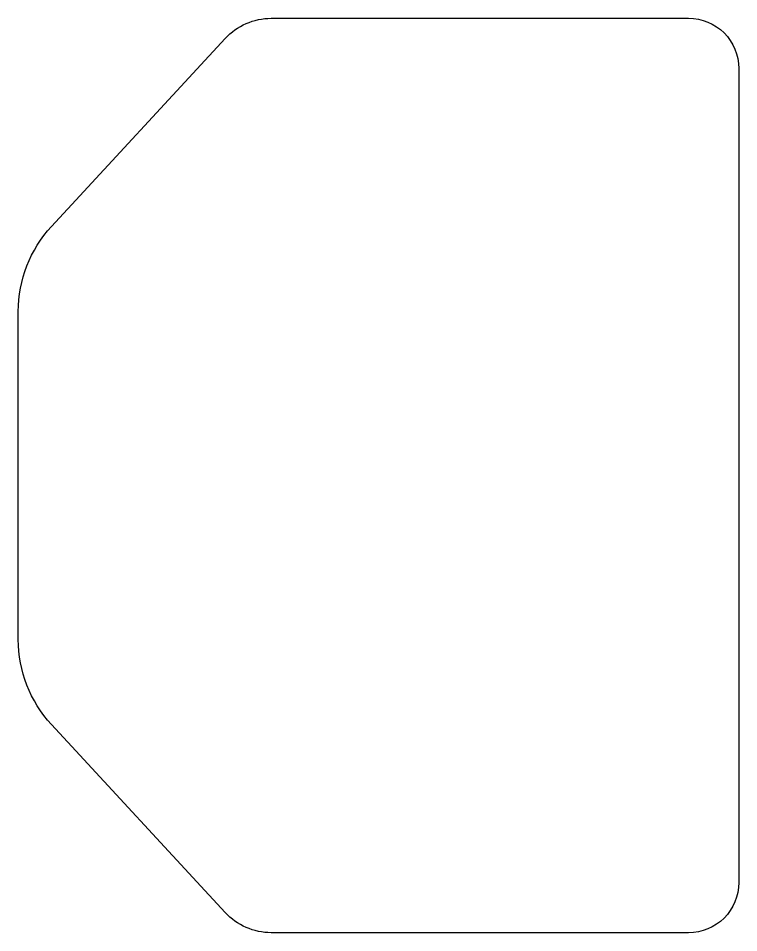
# Model space of a CAD drawing. Header units: millimetres. Extents: x 0 to 57.5, y 0 to 73.
import ezdxf

# ---------------------------------------------------------------- set-up
doc = ezdxf.new("R2010")
doc.units = ezdxf.units.MM
doc.layers.get('0').update_dxf_attribs({"linetype": 'CONTINUOUS'})

msp = doc.modelspace()

# ---------------------------------------------------------------- linework, layer by layer
msp.add_lwpolyline([(53.5, 0), (20.189, 0, -0.209324), (16.515, 1.609), (2.652, 16.627, -0.188543), (0, 23.41), (0, 49.59, -0.188543), (2.652, 56.373), (16.515, 71.391, -0.209324), (20.189, 73), (53.5, 73, -0.414214), (57.5, 69), (57.5, 4, -0.414214)], format="xyb", close=True)

doc.saveas('drawing.dxf')
